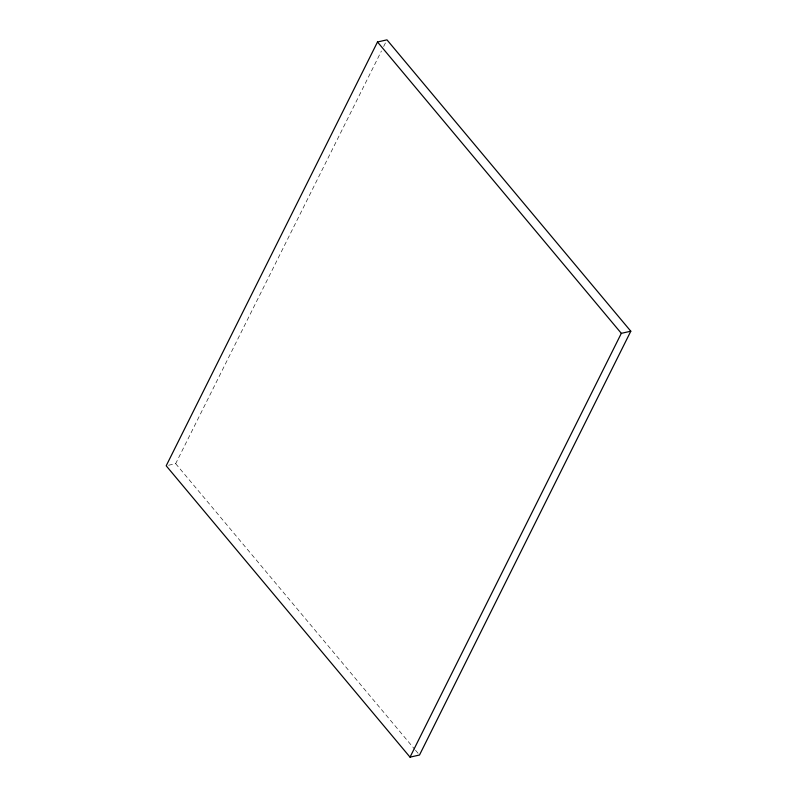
<?xml version="1.0" encoding="UTF-8"?>
<svg xmlns="http://www.w3.org/2000/svg" width="797" height="797" viewBox="0 0 797 797"><rect width="100%" height="100%" fill="white"/><g stroke="black" fill="none" stroke-linecap="round" stroke-linejoin="round"><path stroke-width="0.6" stroke-dasharray="3.98 2.99" d="M168.565 465.259L175.669 463.665L381.434 50.978M383.646 46.525L385.868 42.072M175.669 463.665L414.719 749.31M415.516 750.256L419.501 755.018"/><path stroke-width="1.2" d="M377.499 41.982L166.194 465.787L410.027 757.15L419.501 755.018L630.806 331.213L386.973 39.85L377.499 41.982L621.331 333.335L630.806 331.213M410.027 757.15L621.331 333.335"/></g></svg>
